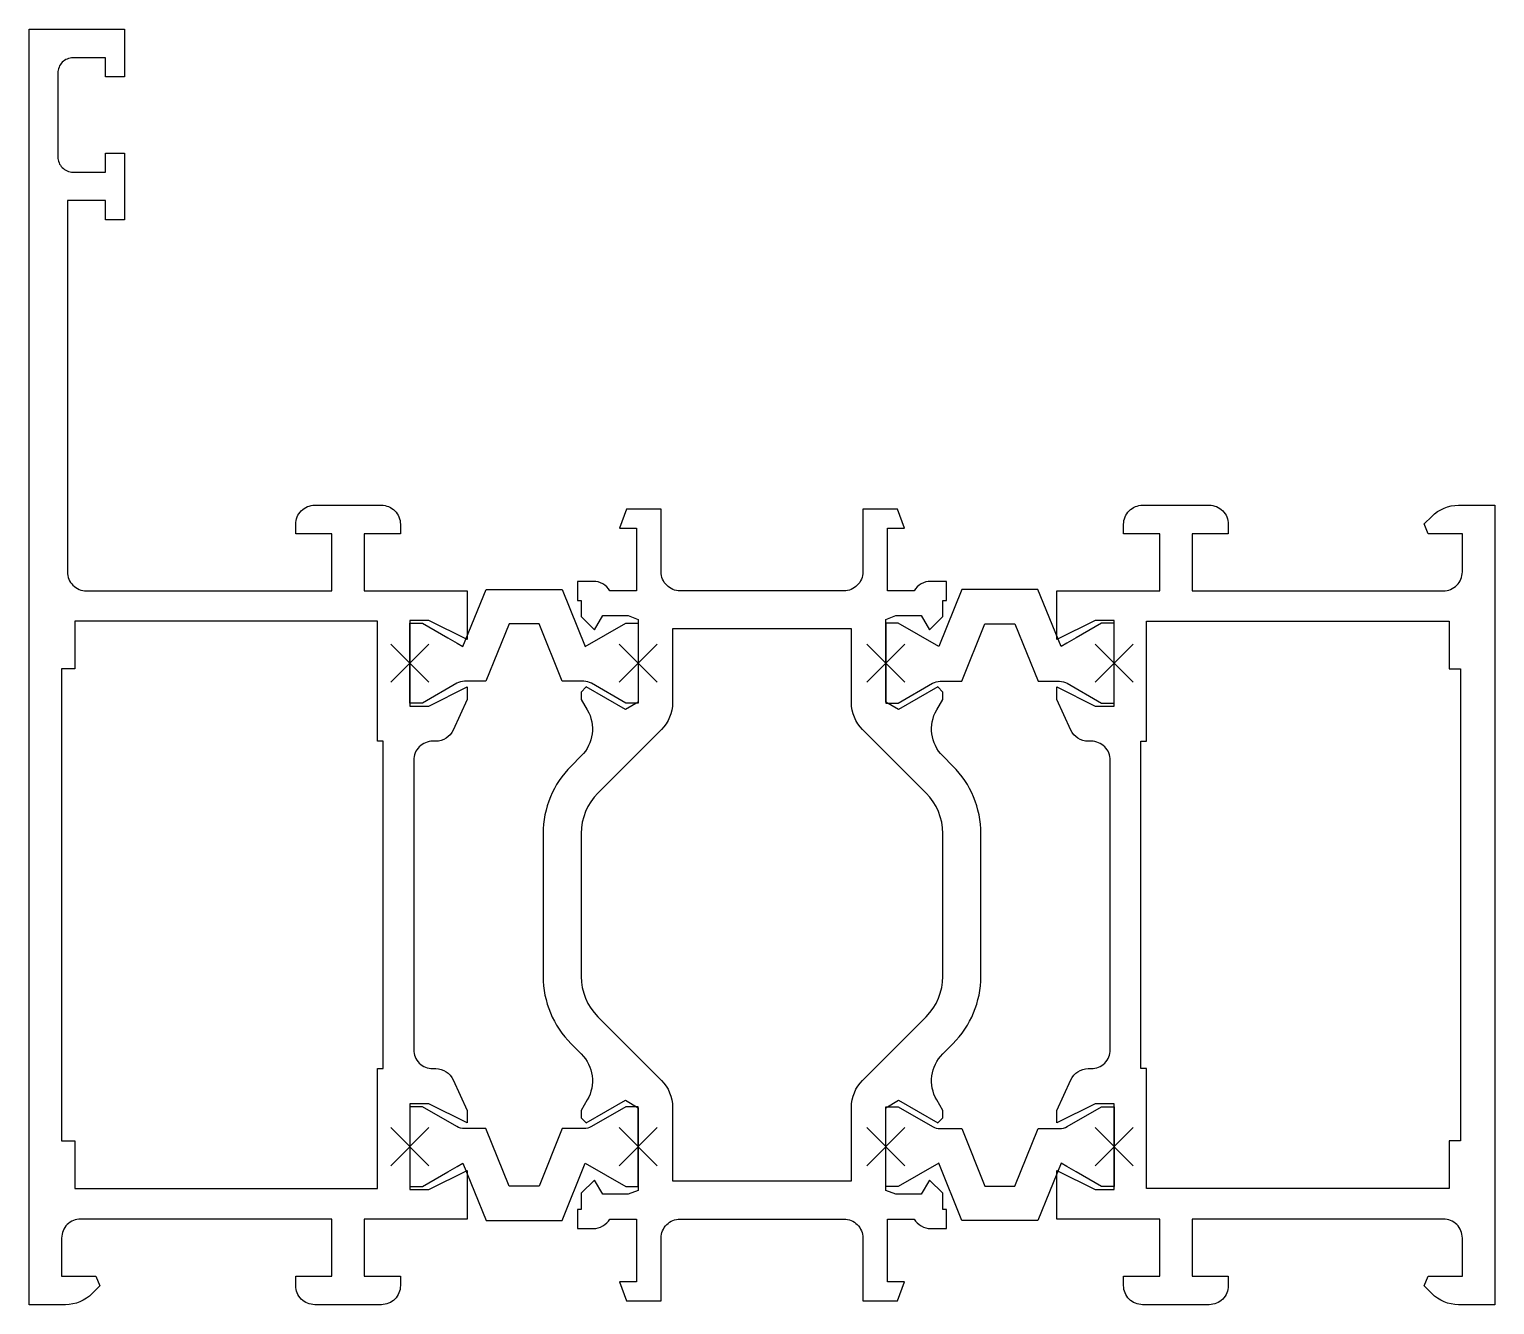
# Model space of a CAD drawing. Header units: millimetres. Extents: x 0 to 77, y 0 to 67.
import ezdxf

# ---------------------------------------------------------------- set-up
doc = ezdxf.new("R2010")
doc.units = ezdxf.units.MM
doc.header["$PDMODE"] = 3
doc.header["$PDSIZE"] = 1
doc.layers.add('X_SNAP', color=7, linetype='Continuous', lineweight=0, plot=False)

msp = doc.modelspace()

# ---------------------------------------------------------------- linework, layer by layer
for points in [[(23, 31.8), (22.266, 30.186, -0.294108), (21.356, 29.6), (21.2, 29.6, 0.414214), (20.2, 28.6), (20.2, 13.4, 0.414214), (21.2, 12.4), (21.356, 12.4, -0.294108), (22.266, 11.814), (23, 10.2), (23, 9.55), (21, 10.55), (20, 10.55), (20, 6.05), (21, 6.05), (23, 7.05), (23, 4.5), (17.6, 4.5), (17.6, 1.5), (19.5, 1.5), (19.5, 1, -0.414214), (18.5, 0), (15, 0, -0.414214), (14, 1), (14, 1.5), (15.9, 1.5), (15.9, 4.5), (2.7, 4.5, 0.414214), (1.7, 3.5), (1.7, 1.5), (3.5, 1.5), (3.712, 0.988), (3.31, 0.586, -0.198912), (1.896, 0), (0, 0), (0, 67), (5, 67), (5, 64.5), (4, 64.5), (4, 65.5), (2.3, 65.5, 0.414214), (1.5, 64.7), (1.5, 60.3, 0.414214), (2.3, 59.5), (4, 59.5), (4, 60.5), (5, 60.5), (5, 57), (4, 57), (4, 58), (2, 58), (2, 38.5, 0.414214), (3, 37.5), (15.9, 37.5), (15.9, 40.5), (14, 40.5), (14, 41, -0.414214), (15, 42), (18.5, 42, -0.414214), (19.5, 41), (19.5, 40.5), (17.6, 40.5), (17.6, 37.5), (23, 37.5), (23, 34.95), (21, 35.95), (20, 35.95), (20, 31.45), (21, 31.45), (23, 32.45), (23, 31.8)], [(48, 10.2), (47.68, 10.755, -0.339454), (47.997, 13.17), (48.536, 13.708, 0.198912), (50, 17.243), (50, 24.758, 0.198912), (48.536, 28.293), (47.997, 28.831, -0.339454), (47.68, 31.246), (48, 31.8), (48, 32.186), (47.736, 32.45), (45.675, 31.261), (45, 31.65), (45, 36), (45.524, 36.2), (46.867, 36.2), (47.3, 35.45), (48, 36.15), (48, 37), (48.2, 37), (48.2, 38), (47.366, 38, 0.26795), (46.5, 37.5), (45.1, 37.5), (45.1, 40.8), (45.986, 40.8), (45.622, 41.8), (43.8, 41.8), (43.8, 38.5, -0.414214), (42.8, 37.5), (34.2, 37.5, -0.414214), (33.2, 38.5), (33.2, 41.8), (31.378, 41.8), (31.014, 40.8), (31.9, 40.8), (31.9, 37.5), (30.5, 37.5, 0.267949), (29.634, 38), (28.8, 38), (28.8, 37), (29, 37), (29, 36.15), (29.7, 35.45), (30.133, 36.2), (31.476, 36.2), (32, 36), (32, 31.65), (31.325, 31.261), (29.264, 32.45), (29, 32.186), (29, 31.8), (29.32, 31.246, -0.339454), (29.003, 28.831), (28.464, 28.293, 0.198912), (27, 24.758), (27, 17.243, 0.198912), (28.464, 13.708), (29.003, 13.17, -0.339456), (29.32, 10.755), (29, 10.2), (29, 9.815), (29.264, 9.551), (31.325, 10.74), (32, 10.35), (32, 6), (31.476, 5.8), (30.133, 5.8), (29.7, 6.55), (29, 5.85), (29, 5), (29, 5), (28.8, 5), (28.8, 4), (29.634, 4, 0.267949), (30.5, 4.5), (31.9, 4.5), (31.9, 1.2), (31.014, 1.2), (31.378, 0.2), (33.2, 0.2), (33.2, 3.5, -0.414214), (34.2, 4.5), (42.8, 4.5, -0.414214), (43.8, 3.5), (43.8, 0.2), (45.622, 0.2), (45.986, 1.2), (45.1, 1.2), (45.1, 4.5), (46.5, 4.5, 0.267949), (47.366, 4), (48.2, 4), (48.2, 5), (48, 5), (48, 5), (48, 5.85), (47.3, 6.55), (46.867, 5.8), (45.524, 5.8), (45, 6), (45, 10.35), (45.675, 10.74), (47.736, 9.551), (48, 9.815), (48, 10.2)], [(54, 10.2), (54.734, 11.814, -0.294108), (55.644, 12.4), (55.8, 12.4, 0.414214), (56.8, 13.4), (56.8, 28.6, 0.414214), (55.8, 29.6), (55.644, 29.6, -0.294108), (54.734, 30.187), (54, 31.8), (54, 32.45), (56, 31.45), (57, 31.45), (57, 35.95), (56, 35.95), (54, 34.95), (54, 37.5), (59.4, 37.5), (59.4, 40.5), (57.5, 40.5), (57.5, 41, -0.414214), (58.5, 42), (62, 42, -0.414214), (63, 41), (63, 40.5), (61.1, 40.5), (61.1, 37.5), (74.3, 37.5, 0.414214), (75.3, 38.5), (75.3, 40.5), (73.5, 40.5), (73.288, 41.013), (73.69, 41.415, -0.198912), (75.104, 42), (77, 42), (77, 0), (75.104, 0, -0.198912), (73.69, 0.586), (73.288, 0.988), (73.5, 1.5), (75.3, 1.5), (75.3, 3.5, 0.414214), (74.3, 4.5), (61.1, 4.5), (61.1, 1.5), (63, 1.5), (63, 1, -0.414214), (62, 0), (58.5, 0, -0.414214), (57.5, 1), (57.5, 1.5), (59.4, 1.5), (59.4, 4.5), (54, 4.5), (54, 7.05), (56, 6.05), (57, 6.05), (57, 10.55), (56, 10.55), (54, 9.55), (54, 10.2)], [(23.992, 32.75), (22.866, 32.75, 0.131652), (22.466, 32.643), (20.661, 31.6), (20, 31.6), (20, 35.8), (20.661, 35.8), (22, 35.027), (22.488, 34.745), (22.787, 34.572), (24, 37.575), (28, 37.575), (29.213, 34.572), (31.339, 35.8), (32, 35.8), (32, 31.6), (31.339, 31.6), (29.534, 32.643, 0.131652), (29.134, 32.75), (28.008, 32.75), (26.786, 35.775), (25.214, 35.775)], [(53.008, 32.75), (54.134, 32.75, -0.131652), (54.534, 32.643), (56.339, 31.6), (57, 31.6), (57, 35.8), (56.339, 35.8), (55, 35.027), (54.512, 34.745), (54.213, 34.572), (53, 37.575), (49, 37.575), (47.787, 34.572), (45.661, 35.8), (45, 35.8), (45, 31.6), (45.661, 31.6), (47.466, 32.643, -0.131652), (47.866, 32.75), (48.992, 32.75), (50.214, 35.775), (51.786, 35.775)], [(29, 17.243, 0.198912), (29.879, 15.122), (33.214, 11.786, -0.198912), (33.8, 10.372), (33.8, 6.5), (43.2, 6.5), (43.2, 10.372, -0.198912), (43.786, 11.786), (47.121, 15.122, 0.198912), (48, 17.243), (48, 24.758, 0.198912), (47.121, 26.879), (43.786, 30.215, -0.198912), (43.2, 31.629), (43.2, 35.5), (33.8, 35.5), (33.8, 31.629, -0.198912), (33.214, 30.215), (29.879, 26.879, 0.198912), (29, 24.758), (29, 17.243)], [(23.992, 9.25), (22.866, 9.25, -0.131652), (22.466, 9.357), (20.661, 10.4), (20, 10.4), (20, 6.2), (20.661, 6.2), (22, 6.973), (22.488, 7.255), (22.787, 7.428), (24, 4.425), (28, 4.425), (29.213, 7.428), (31.339, 6.2), (32, 6.2), (32, 10.4), (31.339, 10.4), (29.534, 9.357, -0.131652), (29.134, 9.25), (28.008, 9.25), (26.786, 6.225), (25.214, 6.225)], [(53.008, 9.25), (54.134, 9.25, 0.131652), (54.534, 9.357), (56.339, 10.4), (57, 10.4), (57, 6.2), (56.339, 6.2), (55, 6.973), (54.512, 7.255), (54.213, 7.428), (53, 4.425), (49, 4.425), (47.787, 7.428), (45.661, 6.2), (45, 6.2), (45, 10.4), (45.661, 10.4), (47.466, 9.357, 0.131652), (47.866, 9.25), (48.992, 9.25), (50.214, 6.225), (51.786, 6.225)]]:
    msp.add_lwpolyline(points, format="xyb", close=True)
for points in [[(2.4, 6.1), (18.3, 6.1), (18.3, 12.4), (18.6, 12.4), (18.6, 29.6), (18.3, 29.6), (18.3, 35.9), (2.4, 35.9), (2.4, 33.4), (1.7, 33.4), (1.7, 8.6), (2.4, 8.6), (2.4, 6.1)], [(58.4, 29.6), (58.7, 29.6), (58.7, 35.9), (74.6, 35.9), (74.6, 33.4), (75.2, 33.4), (75.2, 8.6), (74.6, 8.6), (74.6, 6.1), (58.7, 6.1), (58.7, 12.4), (58.4, 12.4), (58.4, 29.6)]]:
    msp.add_lwpolyline(points, close=True)
at = {"layer": 'X_SNAP'}
for p in [(20, 33.7), (20, 33.7), (20, 33.7), (32, 33.7), (32, 33.7), (32, 33.7), (45, 33.7), (45, 33.7), (45, 33.7), (57, 33.7), (57, 33.7), (57, 33.7), (20, 8.3), (20, 8.3), (20, 8.3), (32, 8.3), (32, 8.3), (32, 8.3), (45, 8.3), (45, 8.3), (45, 8.3), (57, 8.3), (57, 8.3), (57, 8.3)]:
    msp.add_point(p, dxfattribs=at)

doc.saveas('drawing.dxf')
